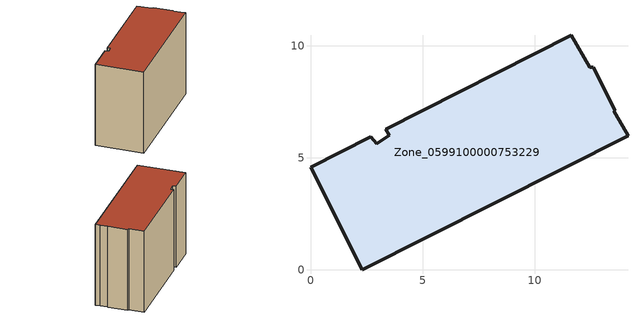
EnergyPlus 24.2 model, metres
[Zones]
Zone_0599100000753229
 floor ground (C_G): 11.65,10.46 12.46,9.03 12.63,9.03 13.59,7.13 13.57,7.06 13.94,6.41 14.17,5.98 2.32,0 0,4.58 2.69,5.94 2.97,5.63 3.52,5.99 3.36,6.28 z3.07
 wall outside (C_F): 2.32,0 14.17,5.98 13.94,6.41 13.57,7.06 13.59,7.13 12.63,9.03 12.46,9.03 11.65,10.46 3.36,6.28 3.52,5.99 2.97,5.63 2.69,5.94 0,4.58 2.32,0 z3.07:12.33
 roof outside (C_R): 3.52,5.99 2.97,5.63 2.69,5.94 0,4.58 2.32,0 14.17,5.98 13.94,6.41 13.57,7.06 13.59,7.13 12.63,9.03 12.46,9.03 11.65,10.46 3.36,6.28 z12.33
[BUILDING]
Pand.0599100000753229: North Axis=0; Terrain=City; Loads Convergence Tolerance Value=0.04; Temperature Convergence Tolerance Value=0.4; Solar Distribution=FullExterior; Maximum Number of Warmup Days=25; Minimum Number of Warmup Days=1
[Site:Location]
Rotterdam.The.Hague.AP_ZH_NLD Design_Conditions: Latitude=51.96; Longitude=4.45; Time Zone=1; Elevation=-4.5
[SITE:GROUNDTEMPERATURE:BUILDINGSURFACE]
18, 18, 18, 18, 18, 18, 18, 18, 18, 18, 18, 18
[MATERIAL] Thermal Absorptance=0.9; Solar Absorptance=0.7; Visible Absorptance=0.7
Name | Roughness | Thickness | Conductivity | Density | Specific Heat
G.TI.2006-2014 | MediumSmooth | 0.15 | 0.06 | 540 | 1210
F.TI.2006-2014 | Rough | 0.3 | 0.12 | 1920 | 840
R.TI.2006-2014 | MediumRough | 0.2 | 0.08 | 1500 | 1000
[CONSTRUCTION]
C_G: G.TI.2006-2014
C_F: F.TI.2006-2014
C_R: R.TI.2006-2014
[ZONE]
Zone_0599100000753229: Type=1; Multiplier=1; Ceiling Height=Autocalculate; Volume=Autocalculate; Floor Area=autocalculate; Part of Total Floor Area=Yes
[ZONEINFILTRATION:DESIGNFLOWRATE]
Infil_Zone_0599100000753229: Zone or ZoneList or Space or SpaceList=Zone_0599100000753229; Schedule=AlwaysOn; Design Flow Rate Calculation Method=Flow/Area; Flow Rate per Floor Area=0.0015; Constant Term Coefficient=1; Temperature Term Coefficient=0; Velocity Term Coefficient=0; Velocity Squared Term Coefficient=0
[HVACTEMPLATE:ZONE:IDEALLOADSAIRSYSTEM]
Zone_0599100000753229: Maximum Heating Supply Air Temperature=50; Minimum Cooling Supply Air Temperature=13; Maximum Heating Supply Air Humidity Ratio=0.0156; Minimum Cooling Supply Air Humidity Ratio=0.0077; Heating Limit=NoLimit; Cooling Limit=NoLimit; Dehumidification Control Type=ConstantSensibleHeatRatio; Cooling Sensible Heat Ratio=0.7; Dehumidification Setpoint=60; Humidification Control Type=None; Humidification Setpoint=30; Outdoor Air Method=None; Outdoor Air Flow Rate per Person=0.00944; Outdoor Air Flow Rate per Zone Floor Area=0; Outdoor Air Flow Rate per Zone=0; Demand Controlled Ventilation Type=None; Outdoor Air Economizer Type=NoEconomizer; Heat Recovery Type=None; Sensible Heat Recovery Effectiveness=0.7; Latent Heat Recovery Effectiveness=0.65
[ZONECONTROL:THERMOSTAT]
ThermostatControl_Zone_0599100000753229: Zone or ZoneList=Zone_0599100000753229; Control Type Schedule=DualSetpointControlType; Control 1=Thermostat_Zone_0599100000753229; Temperature Difference Between Cutout And Setpoint=0
[THERMOSTATSETPOINT:DUALSETPOINT]
Thermostat_Zone_0599100000753229: Heating Setpoint Temperature Schedule=HeatingSetpoint_Zone_0599100000753229; Cooling Setpoint Temperature Schedule=CoolingSetpoint_Zone_0599100000753229
[SCHEDULE:COMPACT]
HeatingSetpoint_Zone_0599100000753229: Through: 12/31, For: AllDays, Until: 24:00, 21
CoolingSetpoint_Zone_0599100000753229: Through: 12/31, For: AllDays, Until: 24:00, 24
DualSetpointControlType: Through: 12/31, For: AllDays, Until: 24:00, 4
AlwaysOn: Through: 12/31, For: AllDays, Until: 24:00, 1
